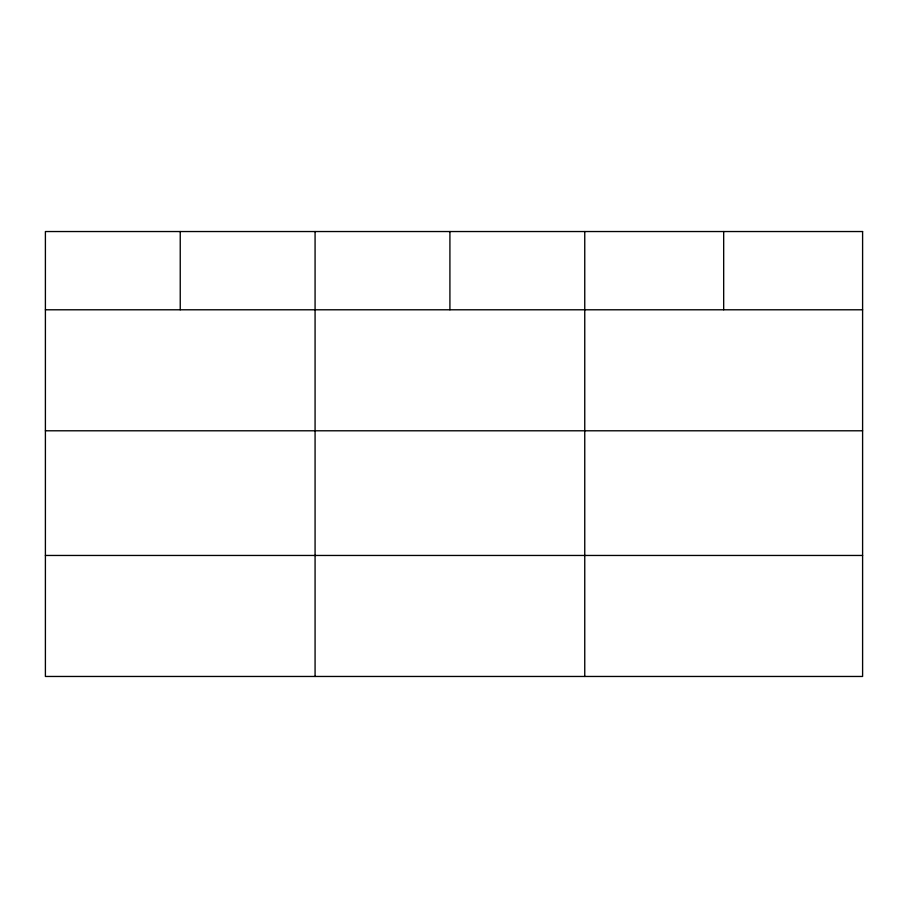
<?xml version="1.0" encoding="UTF-8"?>
<svg xmlns="http://www.w3.org/2000/svg" width="908" height="908" viewBox="0 0 908 908"><rect width="100%" height="100%" fill="white"/><g stroke="black" fill="none" stroke-linecap="round" stroke-linejoin="round"><path stroke-width="1.36" d="M45.4 309.787L862.6 309.787M45.4 430.789L862.6 430.789M45.4 555.458L862.6 555.458M723.676 231.54L723.676 309.787M584.752 231.54L584.752 676.46M449.914 231.54L449.914 309.787M315.076 231.54L315.076 676.46M180.238 231.54L180.238 309.787M862.6 231.54L45.4 231.54L45.4 676.46L862.6 676.46L862.6 231.54"/></g></svg>
